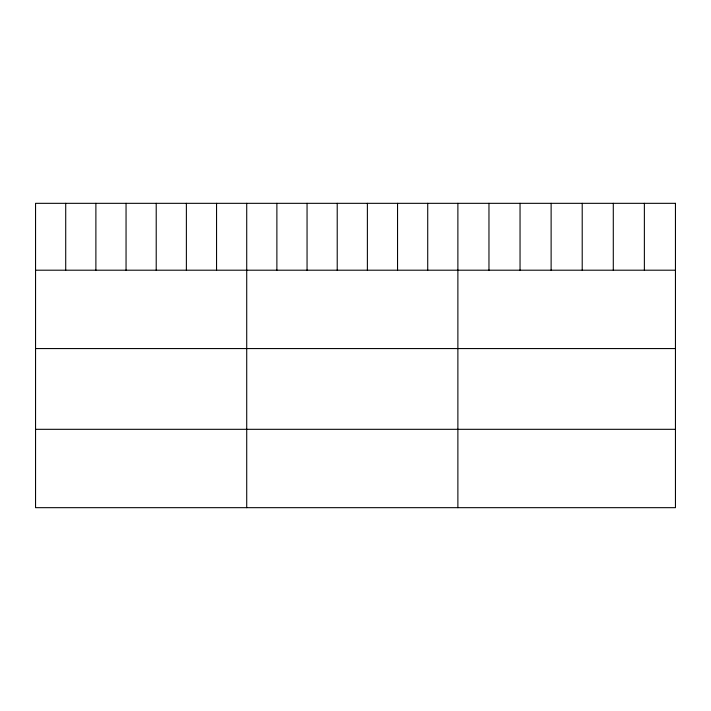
<?xml version="1.0" encoding="UTF-8"?>
<svg xmlns="http://www.w3.org/2000/svg" width="711" height="711" viewBox="0 0 711 711"><rect width="100%" height="100%" fill="white"/><g stroke="black" fill="none" stroke-linecap="round" stroke-linejoin="round"><path stroke-width="1.07" d="M35.55 270.198L675.45 270.198M35.55 348.568L675.45 348.568M35.55 429.311L675.45 429.311M644.37 203.328L644.37 270.198M613.291 203.328L613.291 270.198M582.211 203.328L582.211 270.198M551.123 203.328L551.123 270.198M520.043 203.328L520.043 270.198M488.964 203.328L488.964 270.198M457.884 203.328L457.884 507.672M427.72 203.328L427.72 270.198M397.547 203.328L397.547 270.198M367.383 203.328L367.383 270.198M337.218 203.328L337.218 270.198M307.054 203.328L307.054 270.198M276.881 203.328L276.881 270.198M246.717 203.328L246.717 507.672M216.553 203.328L216.553 270.198M186.38 203.328L186.38 270.198M156.216 203.328L156.216 270.198M126.051 203.328L126.051 270.198M95.887 203.328L95.887 270.198M65.714 203.328L65.714 270.198M675.45 203.328L35.55 203.328L35.55 507.672L675.45 507.672L675.45 203.328"/></g></svg>
